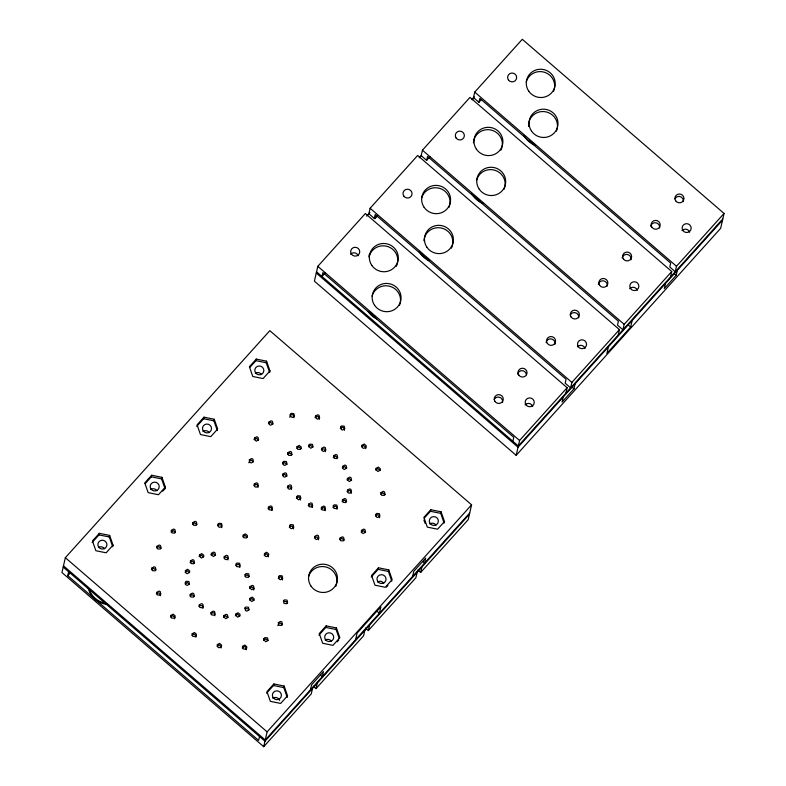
<?xml version="1.0" encoding="UTF-8"?>
<svg xmlns="http://www.w3.org/2000/svg" width="786" height="786" viewBox="0 0 786 786"><rect width="100%" height="100%" fill="white"/><g stroke="black" fill="none" stroke-linecap="round" stroke-linejoin="round"><path stroke-width="1.18" d="M160.511 595.709L159.912 593.165L157.269 592.909L156.345 593.931M174.659 618.788L174.787 617.423L172.782 615.693L170.503 617.01M195.94 637.151L196.068 635.786L194.063 634.056L191.784 635.373M203.024 608.295L202.424 605.751L199.782 605.495L198.858 606.517M221.799 527.661L221.2 525.127L219.913 524.576L217.634 525.883M214.853 615.743L214.264 613.208L212.977 612.658L210.697 613.964M228.038 559.927L227.449 557.392L224.796 557.127L223.882 558.148M221.102 648.008L221.22 646.652L219.225 644.923L216.936 646.23M248.828 462.777L249.879 460.4L251.235 460.105L253.239 461.834M239.877 567.374L239.278 564.839L237.991 564.289L235.712 565.596M257.995 487.467L257.395 484.933L256.118 484.382L253.829 485.689M246.313 649.708L245.723 647.163L244.436 646.613L242.157 647.929M253.76 590.011L253.878 588.655L251.874 586.926L249.594 588.233M272.153 510.546L271.553 508.011L270.266 507.461L267.987 508.768M268.232 556.881L268.36 555.525L266.356 553.796L264.076 555.113M289.779 417.307L290.83 414.929L292.186 414.644L293.473 415.195L294.062 417.73M277.841 625.597L278.883 623.219L280.238 622.925L282.243 624.654M282.39 579.96L281.791 577.425L280.504 576.875L278.224 578.182M291.478 489.491L290.879 486.956L288.236 486.701L287.312 487.713M293.424 528.919L292.834 526.374L290.181 526.119L289.268 527.141M300.507 500.063L299.908 497.518L298.631 496.968L296.342 498.285M319.283 419.429L318.684 416.885L317.397 416.334L315.117 417.651M312.347 507.51L311.747 504.966L309.104 504.71L308.181 505.732M325.522 451.695L324.932 449.15L322.28 448.894L321.366 449.916M318.585 539.776L317.996 537.231L315.343 536.976L314.429 537.997M325.178 510.703L324.589 508.169L323.301 507.618L321.022 508.925M337.076 509.171L336.477 506.636L335.19 506.086L332.91 507.392M344.445 430.286L343.846 427.741L342.558 427.201L340.279 428.508M351.175 493.51L350.585 490.975L349.298 490.425L347.019 491.731M365.716 448.649L365.844 447.293L363.839 445.564L361.56 446.87M379.609 517.778L379.009 515.243L377.732 514.692L375.443 515.999M417.867 570.076L420.638 572.463L468.191 519.674L471.59 504.828L269.824 330.67L65.346 557.696L61.947 572.542L263.713 746.7L311.266 693.9L312.523 688.428M259.518 736.521L258.614 740.432L67.753 575.686L68.657 571.776M92.1 542.546L98.997 534.893L99.35 533.33L109.647 535.413L113.046 545.15L112.693 546.712L109.293 536.976L109.647 535.413M145.174 483.626L151.305 476.817L151.659 475.255L161.955 477.338L165.355 487.074L165.001 488.637L162.702 491.191M165.001 488.637L161.602 478.9L161.955 477.338M196.716 426.395L203.613 418.742L203.977 417.179L214.264 419.262L217.673 428.999L210.776 436.652L200.479 434.57L197.08 424.833L203.977 417.179M217.309 430.561L213.91 420.824L214.264 419.262M249.791 367.465L255.922 360.666L256.285 359.094L266.582 361.177L269.981 370.923L269.618 372.485L266.218 362.749L266.582 361.177M565.871 393.167L567.128 387.695L365.362 213.537L317.809 266.326L314.41 281.172L516.176 455.33L720.654 228.304L724.053 213.458L522.287 39.3L474.734 92.1L473.477 97.572L478.929 102.278L481.396 99.547M618.179 335.091L619.437 329.609L417.671 155.451L370.118 208.251L368.86 213.723L374.313 218.439L376.779 215.708M374.313 218.439L375.207 214.519L566.067 379.265L565.173 383.175L570.626 387.881L571.884 382.409L619.437 329.609M266.601 693.173L273.499 685.52L273.852 683.958L284.149 686.04L287.548 695.777L287.195 697.339L283.795 687.603L284.149 686.04M263.713 746.7L267.112 731.854L471.59 504.828M670.487 277.006L671.745 271.534L469.979 97.376L422.426 150.175L421.168 155.648L426.621 160.354L429.903 156.719M426.621 160.354L427.515 156.443L618.376 321.189L617.482 325.099L622.934 329.806L624.192 324.333L671.745 271.534M310.421 689.833L311.57 684.832L323.459 671.627L322.309 676.638L320.491 675.066M318.91 635.098L325.807 627.444L326.161 625.872L336.457 627.955L339.857 637.701L332.969 645.355L322.673 643.272L319.273 633.536L326.161 625.872M313.241 686.227L316.021 688.624L317.279 683.152M339.12 638.183L336.103 629.527L336.457 627.955M355.596 639.676L357.109 633.103L380.886 606.704L379.373 613.277L376.651 610.928M478.929 102.278L479.833 98.368L670.694 263.114L669.79 267.024L675.243 271.73L676.5 266.257L724.053 213.458M371.218 577.022L378.115 569.359L378.469 567.797L388.765 569.879L392.165 579.616L385.278 587.28L374.981 585.197L371.582 575.45L378.469 567.797M364.832 630.352L363.574 635.825L316.021 688.624M365.549 628.152L368.329 630.549L369.587 625.067M391.811 581.188L388.412 571.442L388.765 569.879M412.67 576.325L413.809 571.314L425.698 558.119L424.558 563.12L422.74 561.548M424.293 518.092L430.423 511.283L430.787 509.721L441.074 511.804L444.483 521.54L444.119 523.103L440.72 513.366L441.074 511.804M417.14 572.277L415.882 577.749L368.329 630.549M420.638 572.463L421.895 566.991M512.865 441.26L513.759 437.34L322.899 272.604L322.005 276.515L325.286 272.87M516.176 455.33L519.575 440.484L567.128 387.695M563.218 397.038L562.069 402.039L573.957 388.844L575.106 383.833M608.393 346.881L606.88 353.454L630.657 327.055L632.17 320.482M665.457 283.52L664.308 288.531L676.196 275.326L677.345 270.325M366.649 216.189L369.931 212.544M419.203 157.839L421.669 155.097M471.757 99.478L474.223 96.747M472.298 99.802L473.938 97.975M374.814 218.803L377.27 216.071M99.35 533.33L92.463 540.984L95.863 550.721L106.159 552.804L113.046 545.15M151.659 475.255L144.771 482.909L148.171 492.645L158.467 494.728L165.355 487.074M256.285 359.094L249.388 366.757L252.787 376.494L263.084 378.577L269.981 370.923M67.753 575.686L70.151 573.023M156.611 547.871L158.89 546.565L160.894 548.294M170.994 531.906L173.274 530.599L175.278 532.328M254.104 439.639L256.383 438.333L258.388 440.062M268.478 423.674L270.757 422.367L272.762 424.096M151.472 569.654L153.751 568.347L155.756 570.076M192.423 524.183L194.702 522.877L196.706 524.606M190.025 562.521L192.305 561.214L194.309 562.943M287.509 454.288L289.788 452.972L291.793 454.701M185.044 572.139L187.323 570.832L189.328 572.562M199.153 556.488L201.432 555.171L203.436 556.901M282.528 463.907L284.807 462.6L286.811 464.33M296.636 448.246L298.916 446.939L300.92 448.668M184.975 583.88L187.255 582.573L189.259 584.303M211.041 554.945L213.32 553.639L215.325 555.368M282.459 475.648L284.748 474.341L286.743 476.07M308.525 446.713L310.804 445.407L312.808 447.136M242.795 536.74L245.075 535.433L247.079 537.162M189.829 595.955L192.108 594.638L194.113 596.368M333.195 457.364L335.484 456.057L337.489 457.786M244.751 576.158L247.03 574.851L249.034 576.58M342.234 467.925L344.514 466.619L346.518 468.348M223.538 617.167L225.818 615.851L227.822 617.58M347.078 480L349.367 478.684L351.362 480.413M235.427 615.625L237.706 614.318L239.71 616.047M249.526 599.973L251.815 598.657L253.809 600.386M342.038 501.36L344.317 500.043L346.321 501.773M375.708 469.949L377.997 468.643L379.992 470.372M339.64 539.687L341.92 538.381L343.924 540.11M380.591 494.227L382.87 492.91L384.875 494.64M263.585 640.207L265.865 638.89L267.869 640.619M361.069 531.965L363.348 530.658L365.352 532.387M273.852 683.958L266.965 691.611L270.364 701.348L280.651 703.431L287.548 695.777M430.787 509.721L423.89 517.375L427.289 527.111L437.586 529.194L444.483 521.54M337.204 641.808L338.737 640.109M386.447 587.142L387.979 585.432M722.796 218.93L518.318 445.967L316.552 271.809M722.521 220.168L518.033 447.195L316.267 273.037M469.733 512.963L265.246 739.99L63.479 565.832M469.448 514.191L264.97 741.227L63.204 567.07M245.468 608.57L248.121 608.836L248.838 610.015M284.021 601.437L286.674 601.703L287.391 602.882M255.922 360.666L266.218 362.749M203.613 418.742L213.91 420.824M430.423 511.283L440.72 513.366M151.305 476.817L161.602 478.9M378.115 569.359L388.412 571.442M98.997 534.893L109.293 536.976M325.807 627.444L336.103 629.527M273.499 685.52L283.795 687.603M474.734 92.1L676.5 266.257M674.378 273.764L676.196 275.326M627.935 324.697L630.657 327.055M422.426 150.175L624.192 324.333M370.118 208.251L571.884 382.409M572.139 387.272L573.957 388.844M317.809 266.326L519.575 440.484M65.346 557.696L267.112 731.854M423.909 520.027L425.039 523.27M255.293 373.271A4.529 4.411 12.9 0 1 261.571 374.549M308.476 576.914A14.492 14.128 12.9 0 1 327.074 567.325A14.492 14.128 12.9 0 1 335.848 586.209M202.984 431.357A4.529 4.411 12.9 0 1 209.263 432.624M98.368 547.508A4.529 4.411 12.9 0 1 104.646 548.775M150.676 489.432A4.529 4.411 12.9 0 1 156.954 490.7M325.178 640.05A4.529 4.411 12.9 0 1 331.456 641.327M377.486 581.974A4.529 4.411 12.9 0 1 383.765 583.241M272.87 698.135A4.529 4.411 12.9 0 1 279.669 700.444M429.795 523.898A4.529 4.411 12.9 0 1 436.073 525.166M105.304 603.304A21.664 21.124 12.9 0 1 89.005 589.235M107.368 604.424A21.664 21.124 12.9 0 1 88.199 587.879M372.083 296.135A14.492 14.128 12.9 0 1 390.681 286.546A14.492 14.128 12.9 0 1 399.455 305.43M369.302 254.3A14.492 14.128 12.9 0 1 369.056 256.138M525.058 404.859A4.529 4.411 12.9 0 1 532.741 406.411M476.699 179.984A14.492 14.128 12.9 0 1 495.298 170.395A14.492 14.128 12.9 0 1 504.072 189.279M397.264 263.732A14.492 14.128 12.9 0 1 396.272 266.316M369.076 257.091A14.492 14.128 12.9 0 1 386.064 246.106A14.492 14.128 12.9 0 1 397.48 262.829M374.755 316.915A21.664 21.124 12.9 0 1 368.948 311.639M376.553 318.802A21.664 21.124 12.9 0 1 368.113 311.511M629.674 288.698A4.529 4.411 12.9 0 1 637.358 290.26M501.881 147.571A14.492 14.128 12.9 0 1 500.888 150.165M473.447 142.767A14.492 14.128 12.9 0 1 489.747 129.798A14.492 14.128 12.9 0 1 502.097 146.677M350.556 254.232A4.529 4.411 12.9 0 1 358.239 255.784M480.354 201.344A21.664 21.124 12.9 0 1 473.565 195.478M483.252 203.535A21.664 21.124 12.9 0 1 471.571 193.444M421.601 198.111A14.492 14.128 12.9 0 1 440.199 188.522A14.492 14.128 12.9 0 1 448.973 207.406M452.363 245.596A14.492 14.128 12.9 0 1 451.37 248.189M423.929 240.791A14.492 14.128 12.9 0 1 440.229 227.822A14.492 14.128 12.9 0 1 452.579 244.701M494.148 399.406A4.529 4.411 12.9 0 1 502.647 402.294M517.542 374.097A4.529 4.411 12.9 0 1 526.492 374.745M577.366 346.773A4.529 4.411 12.9 0 1 585.049 348.336M528.556 126.487A14.492 14.128 12.9 0 1 545.317 111.74A14.492 14.128 12.9 0 1 556.38 131.203M428.046 259.419A21.664 21.124 12.9 0 1 421.954 254.438M428.861 260.716A21.664 21.124 12.9 0 1 419.262 251.53M598.382 284.335A4.529 4.411 12.9 0 1 603.697 280.907A4.529 4.411 12.9 0 1 607.264 286.133M622.158 257.946A4.529 4.411 12.9 0 1 627.474 254.507A4.529 4.411 12.9 0 1 631.04 259.734M570.233 314.931A4.529 4.411 12.9 0 1 578.732 317.819M546.073 342.421A4.529 4.411 12.9 0 1 551.389 338.982A4.529 4.411 12.9 0 1 554.955 344.209M526.217 81.96A14.492 14.128 12.9 0 1 544.816 72.371A14.492 14.128 12.9 0 1 553.59 91.255M681.983 230.622A4.529 4.411 12.9 0 1 689.666 232.175M535.561 145.459A21.664 21.124 12.9 0 1 523.879 135.369M533.655 143.779A21.664 21.124 12.9 0 1 528.958 140.674M674.85 198.77A4.529 4.411 12.9 0 1 683.348 201.658M650.7 226.26A4.529 4.411 12.9 0 1 656.005 222.831A4.529 4.411 12.9 0 1 659.572 228.058M151.826 568.091L152.425 570.626L155.068 570.882L155.992 569.87L155.392 567.325L154.115 566.775L151.826 568.091M156.974 546.309L157.564 548.844L160.216 549.109L161.13 548.088L160.541 545.553L159.253 545.003L156.974 546.309M156.709 592.369L157.298 594.904L159.951 595.159L160.865 594.137L160.275 591.603L158.988 591.052L156.709 592.369M171.348 530.344L171.947 532.879L174.59 533.144L175.514 532.122L174.914 529.587L173.637 529.037L171.348 530.344M170.857 615.438L171.456 617.983L174.099 618.238L175.023 617.216L175.14 615.86L173.146 614.131L170.857 615.438M185.408 570.577L185.997 573.122L187.284 573.662L189.564 572.355L189.691 571L187.687 569.27L185.408 570.577M185.339 582.318L185.928 584.853L187.215 585.403L189.495 584.096L188.905 581.561L186.253 581.296L185.339 582.318M192.776 522.621L193.376 525.166L196.019 525.421L196.942 524.4L196.343 521.865L195.056 521.315L192.776 522.621M190.379 560.958L190.978 563.493L193.621 563.759L194.545 562.737L193.946 560.192L192.658 559.652L190.379 560.958M190.192 594.383L190.782 596.928L193.425 597.183L194.348 596.161L193.749 593.627L192.472 593.076L190.192 594.383M192.138 633.811L192.737 636.346L195.38 636.601L196.294 635.589L196.421 634.223L194.417 632.494L192.138 633.811M199.506 554.916L199.379 556.282L201.383 558.011L203.672 556.694L203.79 555.338L201.786 553.609L199.506 554.916M199.222 604.955L199.811 607.49L202.464 607.745L203.377 606.733L202.788 604.188L201.501 603.638L199.222 604.955M211.395 553.383L211.277 554.739L213.271 556.468L215.561 555.162L214.961 552.627L213.674 552.077L211.395 553.383M217.997 524.321L218.587 526.856L219.874 527.406L222.153 526.099L221.564 523.555L218.911 523.299L217.997 524.321M211.061 612.402L211.65 614.937L214.293 615.202L215.217 614.18L214.617 611.636L213.34 611.086L211.061 612.402M224.236 556.586L224.825 559.121L226.113 559.671L228.392 558.365L227.802 555.82L226.515 555.27L224.236 556.586M217.3 644.667L217.889 647.202L219.176 647.752L221.456 646.446L221.583 645.08L219.579 643.351L217.3 644.667M223.892 615.605L223.774 616.961L225.779 618.69L228.058 617.383L227.459 614.839L226.181 614.288L223.892 615.605M236.075 564.034L236.665 566.568L239.317 566.834L240.231 565.812L239.642 563.277L236.989 563.012L236.075 564.034M249.319 459.849L249.909 462.394L251.196 462.944L253.475 461.628L252.886 459.093L251.599 458.543L249.319 459.849M235.78 614.062L235.662 615.428L237.667 617.157L239.946 615.841L240.064 614.485L238.07 612.756L235.78 614.062M243.149 535.178L243.748 537.712L246.391 537.978L247.315 536.956L247.433 535.6L245.438 533.871L243.149 535.178M254.458 438.077L254.33 439.433L256.334 441.162L258.614 439.855L258.024 437.311L256.737 436.761L254.458 438.077M245.104 574.595L245.694 577.14L248.347 577.396L249.26 576.374L248.671 573.839L246.028 573.574L245.104 574.595M254.192 484.127L254.782 486.672L256.069 487.222L258.348 485.905L257.759 483.37L256.472 482.82L254.192 484.127M244.908 608.03L245.507 610.565L246.794 611.115L249.074 609.808L248.474 607.264L245.831 607.008L244.908 608.03M242.51 646.357L243.11 648.902L245.753 649.157L246.676 648.136L246.794 646.78L244.79 645.051L242.51 646.357M249.958 586.67L249.83 588.026L251.834 589.755L254.114 588.449L253.524 585.904L252.237 585.354L249.958 586.67M249.889 598.401L249.761 599.767L251.766 601.496L254.045 600.18L254.173 598.824L252.168 597.095L249.889 598.401M268.841 422.111L269.431 424.646L270.718 425.197L272.997 423.89L272.408 421.345L271.121 420.795L268.841 422.111M268.35 507.206L268.94 509.741L271.592 510.006L272.506 508.984L271.917 506.449L270.63 505.899L268.35 507.206M264.43 553.54L265.029 556.085L266.307 556.635L268.586 555.319L268.714 553.963L266.709 552.234L264.43 553.54M263.939 638.645L263.811 640L265.815 641.73L268.105 640.423L267.505 637.878L264.862 637.623L263.939 638.645M282.891 462.345L283.481 464.88L284.768 465.43L287.047 464.123L286.458 461.579L283.805 461.323L282.891 462.345M282.822 474.086L283.412 476.621L284.699 477.171L286.978 475.864L286.389 473.319L285.102 472.769L282.822 474.086M290.27 414.389L290.142 415.745L292.146 417.474L294.426 416.167L293.826 413.623L291.184 413.367L290.27 414.389M287.863 452.726L288.462 455.261L291.105 455.516L292.028 454.505L291.429 451.96L290.142 451.41L287.863 452.726M278.588 576.619L279.177 579.164L280.464 579.704L282.744 578.398L282.154 575.863L279.502 575.598L278.588 576.619M287.676 486.151L288.265 488.695L289.553 489.246L291.832 487.929L291.242 485.394L289.955 484.844L287.676 486.151M278.323 622.679L278.912 625.214L281.565 625.469L282.479 624.457L281.889 621.913L280.602 621.362L278.323 622.679M289.621 525.569L290.221 528.113L291.508 528.664L293.787 527.347L293.188 524.812L290.545 524.557L289.621 525.569M296.99 446.684L297.589 449.219L300.232 449.484L301.156 448.462L301.274 447.106L299.27 445.377L296.99 446.684M283.461 600.897L284.06 603.432L286.703 603.697L287.627 602.675L287.028 600.131L284.385 599.875L283.461 600.897M296.705 496.713L296.577 498.078L298.582 499.808L300.861 498.491L300.272 495.956L297.619 495.701L296.705 496.713M308.878 445.151L308.76 446.507L310.765 448.236L313.044 446.929L312.445 444.385L309.802 444.129L308.878 445.151M315.481 416.089L315.353 417.445L317.357 419.174L319.637 417.867L319.047 415.322L317.76 414.772L315.481 416.089M308.544 504.17L309.134 506.705L311.787 506.96L312.7 505.948L312.111 503.404L310.824 502.853L308.544 504.17M321.72 448.344L322.319 450.889L323.596 451.439L325.885 450.123L325.286 447.588L323.999 447.038L321.72 448.344M314.783 536.425L315.382 538.97L316.66 539.52L318.949 538.204L318.35 535.669L317.063 535.119L314.783 536.425M321.386 507.363L321.975 509.908L324.618 510.163L325.542 509.141L324.952 506.606L323.665 506.056L321.386 507.363M333.559 455.801L334.148 458.336L336.801 458.592L337.715 457.58L337.125 455.035L335.838 454.485L333.559 455.801M333.274 505.83L333.863 508.365L336.516 508.63L337.43 507.609L336.84 505.074L334.188 504.808L333.274 505.83M340.643 426.945L341.232 429.48L342.519 430.03L344.799 428.724L344.209 426.179L341.556 425.924L340.643 426.945M342.588 466.363L343.187 468.898L344.465 469.448L346.754 468.142L346.154 465.597L344.867 465.047L342.588 466.363M342.401 499.788L342.991 502.333L345.634 502.588L346.557 501.566L345.968 499.031L344.681 498.481L342.401 499.788M339.994 538.125L340.593 540.67L343.236 540.925L344.16 539.903L343.561 537.369L342.274 536.818L339.994 538.125M347.441 478.428L347.314 479.794L349.318 481.523L351.597 480.207L351.008 477.672L349.721 477.122L347.441 478.428M347.373 490.169L347.972 492.714L349.249 493.264L351.529 491.948L350.939 489.413L349.652 488.863L347.373 490.169M361.914 445.308L362.513 447.843L363.8 448.393L366.08 447.087L366.197 445.731L364.193 444.002L361.914 445.308M361.422 530.403L362.022 532.947L363.309 533.498L365.588 532.181L364.989 529.646L363.702 529.096L361.422 530.403M376.072 468.387L375.944 469.743L377.948 471.472L380.228 470.166L380.355 468.8L378.351 467.071L376.072 468.387M375.806 514.437L376.396 516.982L377.683 517.532L379.962 516.215L379.373 513.68L376.72 513.415L375.806 514.437M380.945 492.665L381.544 495.2L384.187 495.455L385.111 494.443L384.511 491.898L383.224 491.348L380.945 492.665M255.568 372.829A4.529 4.411 12.9 0 0 263.389 372.387A4.529 4.411 12.9 0 0 259.016 365.991A4.529 4.411 12.9 0 0 255.568 372.829M310.991 586.101A14.492 14.128 12.9 0 0 335.995 584.696A14.492 14.128 12.9 0 0 322.014 564.21A14.492 14.128 12.9 0 0 310.991 586.101M203.26 430.905A4.529 4.411 12.9 0 0 211.08 430.463A4.529 4.411 12.9 0 0 206.708 424.067A4.529 4.411 12.9 0 0 203.26 430.905M98.643 547.056A4.529 4.411 12.9 0 0 106.454 546.624A4.529 4.411 12.9 0 0 102.092 540.218A4.529 4.411 12.9 0 0 98.643 547.056M150.951 488.98A4.529 4.411 12.9 0 0 158.762 488.538A4.529 4.411 12.9 0 0 154.4 482.142A4.529 4.411 12.9 0 0 150.951 488.98M325.453 639.608A4.529 4.411 12.9 0 0 333.264 639.165A4.529 4.411 12.9 0 0 328.902 632.769A4.529 4.411 12.9 0 0 325.453 639.608M377.761 581.522A4.529 4.411 12.9 0 0 385.572 581.09A4.529 4.411 12.9 0 0 381.21 574.684A4.529 4.411 12.9 0 0 377.761 581.522M273.145 697.683A4.529 4.411 12.9 0 0 280.956 697.241A4.529 4.411 12.9 0 0 276.593 690.845A4.529 4.411 12.9 0 0 273.145 697.683M430.07 523.447A4.529 4.411 12.9 0 0 437.89 523.014A4.529 4.411 12.9 0 0 433.518 516.608A4.529 4.411 12.9 0 0 430.07 523.447M525.962 404.751A4.529 4.411 12.9 0 0 533.782 404.309A4.529 4.411 12.9 0 0 529.41 397.913A4.529 4.411 12.9 0 0 525.962 404.751M351.46 254.124A4.529 4.411 12.9 0 0 359.281 253.681A4.529 4.411 12.9 0 0 354.908 247.285A4.529 4.411 12.9 0 0 351.46 254.124M374.598 305.322A14.492 14.128 12.9 0 0 399.602 303.917A14.492 14.128 12.9 0 0 385.621 283.441A14.492 14.128 12.9 0 0 374.598 305.322M578.27 346.665A4.529 4.411 12.9 0 0 586.091 346.233A4.529 4.411 12.9 0 0 581.719 339.827A4.529 4.411 12.9 0 0 578.27 346.665M456.086 137.972A4.529 4.411 12.9 0 0 463.897 137.53A4.529 4.411 12.9 0 0 459.525 131.134A4.529 4.411 12.9 0 0 456.086 137.972M630.578 288.59A4.529 4.411 12.9 0 0 638.399 288.157A4.529 4.411 12.9 0 0 634.027 281.752A4.529 4.411 12.9 0 0 630.578 288.59M476.424 149.222A14.492 14.128 12.9 0 0 501.429 147.817A14.492 14.128 12.9 0 0 487.448 127.332A14.492 14.128 12.9 0 0 476.424 149.222M479.214 189.171A14.492 14.128 12.9 0 0 504.219 187.766A14.492 14.128 12.9 0 0 490.238 167.28A14.492 14.128 12.9 0 0 479.214 189.171M424.116 207.298A14.492 14.128 12.9 0 0 449.12 205.893A14.492 14.128 12.9 0 0 435.139 185.408A14.492 14.128 12.9 0 0 424.116 207.298M426.906 247.246A14.492 14.128 12.9 0 0 451.911 245.841A14.492 14.128 12.9 0 0 437.93 225.356A14.492 14.128 12.9 0 0 426.906 247.246M371.807 265.373A14.492 14.128 12.9 0 0 396.812 263.978A14.492 14.128 12.9 0 0 382.831 243.493A14.492 14.128 12.9 0 0 371.807 265.373M494.993 401.469A4.529 4.411 12.9 0 0 502.804 401.037A4.529 4.411 12.9 0 0 498.432 394.631A4.529 4.411 12.9 0 0 494.993 401.469M518.77 375.069A4.529 4.411 12.9 0 0 526.581 374.637A4.529 4.411 12.9 0 0 522.209 368.231A4.529 4.411 12.9 0 0 518.77 375.069M599.61 285.318A4.529 4.411 12.9 0 0 607.421 284.876A4.529 4.411 12.9 0 0 603.049 278.48A4.529 4.411 12.9 0 0 599.61 285.318M403.768 196.048A4.529 4.411 12.9 0 0 411.589 195.606A4.529 4.411 12.9 0 0 407.217 189.21A4.529 4.411 12.9 0 0 403.768 196.048M531.523 131.095A14.492 14.128 12.9 0 0 556.527 129.69A14.492 14.128 12.9 0 0 542.546 109.205A14.492 14.128 12.9 0 0 531.523 131.095M682.896 230.514A4.529 4.411 12.9 0 0 690.707 230.072A4.529 4.411 12.9 0 0 686.335 223.676A4.529 4.411 12.9 0 0 682.896 230.514M623.386 258.918A4.529 4.411 12.9 0 0 631.197 258.476A4.529 4.411 12.9 0 0 626.825 252.08A4.529 4.411 12.9 0 0 623.386 258.918M547.302 343.394A4.529 4.411 12.9 0 0 555.113 342.961A4.529 4.411 12.9 0 0 550.74 336.555A4.529 4.411 12.9 0 0 547.302 343.394M571.078 316.994A4.529 4.411 12.9 0 0 578.889 316.562A4.529 4.411 12.9 0 0 574.517 310.156A4.529 4.411 12.9 0 0 571.078 316.994M528.732 91.147A14.492 14.128 12.9 0 0 553.737 89.742A14.492 14.128 12.9 0 0 539.756 69.256A14.492 14.128 12.9 0 0 528.732 91.147M508.395 79.897A4.529 4.411 12.9 0 0 516.206 79.455A4.529 4.411 12.9 0 0 511.833 73.049A4.529 4.411 12.9 0 0 508.395 79.897M651.918 227.242A4.529 4.411 12.9 0 0 659.729 226.8A4.529 4.411 12.9 0 0 655.367 220.404A4.529 4.411 12.9 0 0 651.918 227.242M675.695 200.843A4.529 4.411 12.9 0 0 683.506 200.401A4.529 4.411 12.9 0 0 679.143 194.004A4.529 4.411 12.9 0 0 675.695 200.843"/></g></svg>
